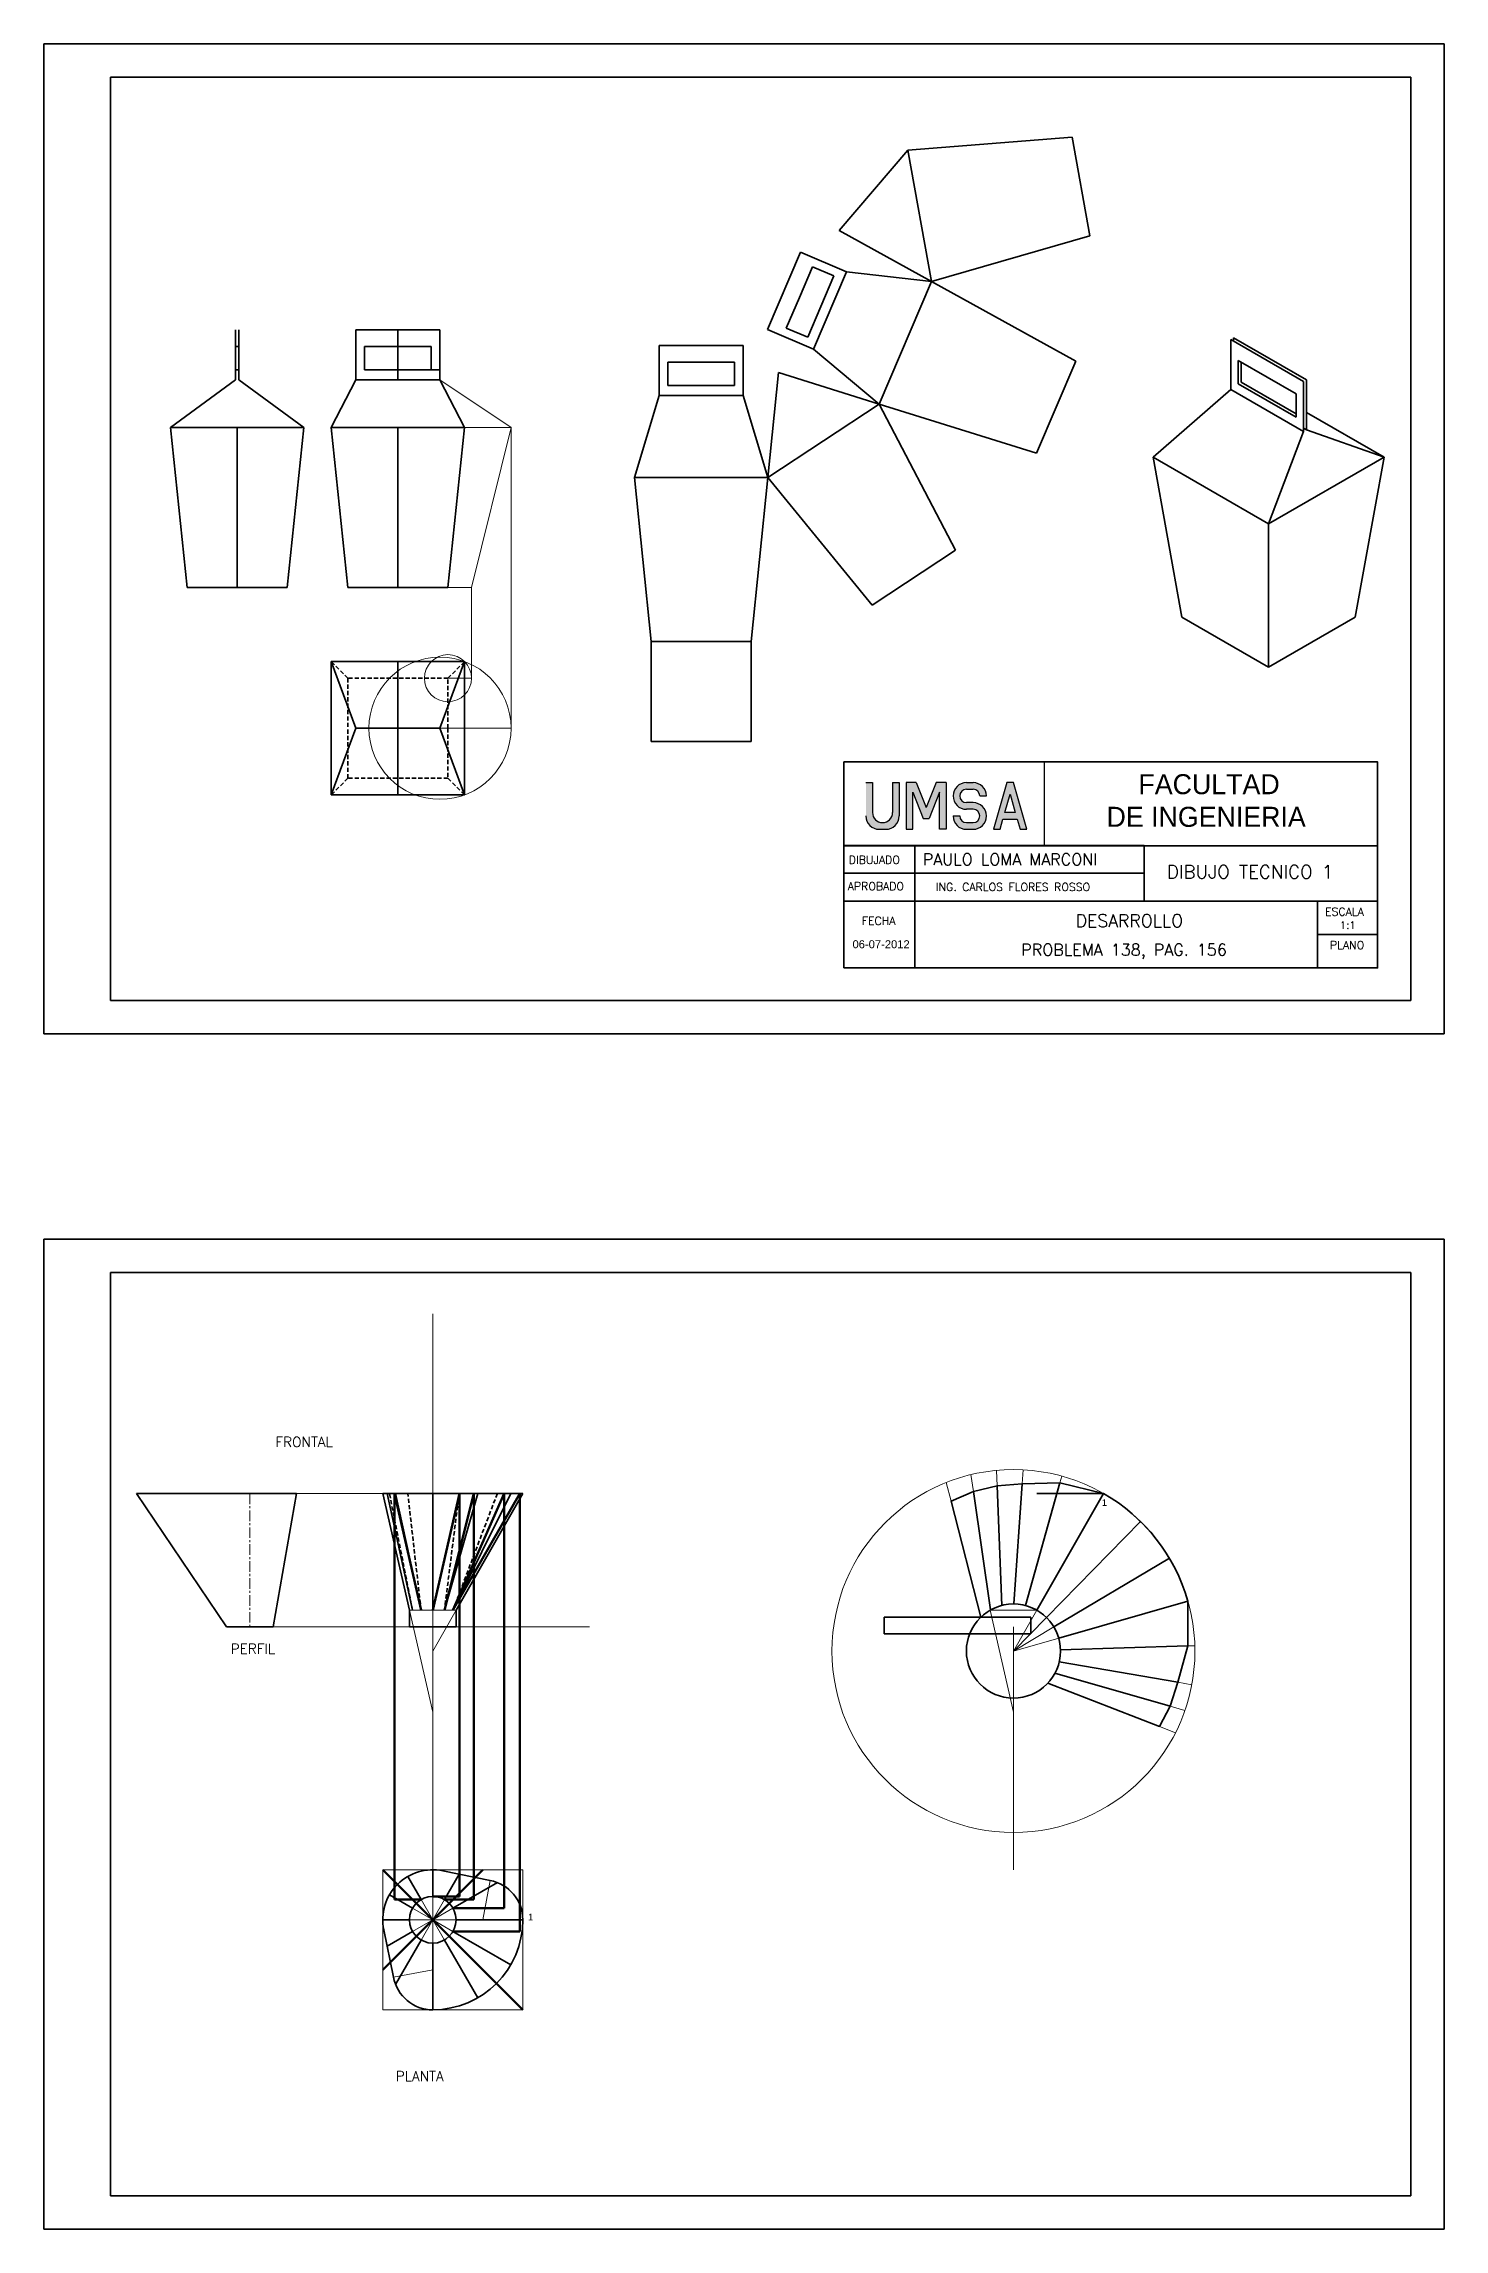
# Model space of a CAD drawing. Header units: millimetres. Extents: x -610 to 6844, y -355 to 774.
# Drawn here: x 5947 to 6367, y -355 to 301 of the extents above; entities that cross this region are included whole.
import ezdxf

# ---------------------------------------------------------------- set-up
doc = ezdxf.new("R2010")
doc.units = ezdxf.units.MM
doc.header["$LTSCALE"] = 0.1
doc.linetypes.add('CENTER', pattern=[50.8, 31.75, -6.35, 6.35, -6.35])
doc.linetypes.add('DASHED', pattern=[19.05, 12.7, -6.35])
for name, color, linetype, lineweight in [('A2', 2, 'Continuous', 30), ('EJES', 1, 'CENTER', 20), ('L1', 2, 'Continuous', 20), ('L2', 4, 'Continuous', 35), ('L3', 210, 'Continuous', 50), ('MARGEN', 5, 'Continuous', 35), ('SEG', 3, 'DASHED', 35), ('T1', 2, 'Continuous', 25), ('TEXT1', 2, 'Continuous', 20), ('TEXT2', 4, 'Continuous', 30)]:
    doc.layers.add(name, color=color, linetype=linetype, lineweight=lineweight)
doc.styles.add('ARIA', font='ARIALUNI.TTF')
doc.styles.add('SIMPLEX', font='simplex.shx')
doc.styles.get("Standard").update_dxf_attribs({"font": 'txt.shx', "height": 1})
doc.styles.add('TEXTO GRUESO', font='ARLRDBD.TTF')

msp = doc.modelspace()

# ---------------------------------------------------------------- hatches: boundary and pattern name
at = {"layer": 'TEXT2'}
h = msp.add_hatch(color=256, dxfattribs=at)
edge = h.paths.add_edge_path()
edge.add_arc((6199.014, 70.022), 3, 180, 360)
edge.add_line((6202.014, 70.022), (6202.014, 79.022))
edge.add_line((6202.014, 79.022), (6204.014, 79.022))
edge.add_line((6204.014, 79.022), (6204.014, 69.022))
edge.add_arc((6200.014, 69.022), 4, 270, 360, ccw=False)
edge.add_line((6200.014, 65.022), (6198.014, 65.022))
edge.add_arc((6198.014, 69.022), 4, 180, 270, ccw=False)
edge.add_line((6194.014, 69.022), (6194.014, 79.022))
edge.add_line((6194.014, 79.022), (6196.014, 79.022))
edge.add_line((6196.014, 79.022), (6196.014, 70.022))
msp.add_hatch(color=256, dxfattribs=at).paths.add_polyline_path([(6211.239, 68.28), (6212.953, 68.28), (6216.096, 76.137), (6216.096, 65.022), (6218.096, 65.022), (6218.096, 79.022), (6215.096, 79.022), (6212.096, 71.522), (6209.096, 79.022), (6206.096, 79.022), (6206.096, 65.022), (6208.096, 65.022), (6208.096, 76.137)])
h = msp.add_hatch(color=256, dxfattribs=at)
edge = h.paths.add_edge_path()
edge.add_line((6224.177, 79.022), (6226.177, 79.022))
edge.add_arc((6226.177, 75.022), 4, 0, 90, ccw=False)
edge.add_line((6230.177, 75.022), (6228.177, 75.022))
edge.add_arc((6226.177, 75.022), 2, 0, 90)
edge.add_line((6226.177, 77.022), (6224.177, 77.022))
edge.add_arc((6224.177, 75.022), 2, 90, 270)
edge.add_line((6224.177, 73.022), (6226.177, 73.022))
edge.add_arc((6226.177, 69.022), 4, -90, 90, ccw=False)
edge.add_line((6226.177, 65.022), (6224.177, 65.022))
edge.add_arc((6224.177, 69.022), 4, 180, 270, ccw=False)
edge.add_line((6220.177, 69.022), (6222.177, 69.022))
edge.add_arc((6224.177, 69.022), 2, 180, 270)
edge.add_line((6224.177, 67.022), (6226.177, 67.022))
edge.add_arc((6226.177, 69.022), 2, 270, 450)
edge.add_line((6226.177, 71.022), (6224.177, 71.022))
edge.add_arc((6224.177, 75.022), 4, 90, 270, ccw=False)
h = msp.add_hatch(color=256, dxfattribs=at)
h.paths.add_polyline_path([(6238.83, 70.022), (6235.687, 70.022), (6237.258, 75.522)], flags=16)
h.paths.add_polyline_path([(6235.116, 68.022), (6239.401, 68.022), (6240.258, 65.022), (6242.258, 65.022), (6238.258, 79.022), (6236.258, 79.022), (6232.258, 65.022), (6234.258, 65.022)])

# ---------------------------------------------------------------- linework, layer by layer
at = {"layer": 'EJES'}
msp.add_line((6009.323, -134.173), (6009.323, -174.173), dxfattribs=at)
at = {"layer": 'L1'}
for p, q in [((6087.621, 185.534), (6066.305, 199.784)), ((6087.621, 185.534), (6073.679, 185.534)), ((6075.75, 137.534), (6087.621, 185.534)), ((6087.621, 95.337), (6087.621, 185.534)), ((6068.679, 137.534), (6075.75, 137.534)), ((6075.75, 110.337), (6075.75, 137.534)), ((6068.679, 110.337), (6075.75, 110.337)), ((6066.305, 95.337), (6087.621, 95.337)), ((6064.138, -80.323), (6064.138, -174.173)), ((6218.137, -130.865), (6219.577, -136.489)), ((6225.533, -128.515), (6226.263, -133.577)), ((6233.188, -127.241), (6233.366, -131.889)), ((6241.196, -127.082), (6240.895, -131.315)), ((6252.773, -128.97), (6252.21, -130.985)), ((6049.138, -134.173), (6023.323, -134.173)), ((6057.138, -169.173), (6064.138, -199.798)), ((6071.138, -169.173), (6057.138, -169.173)), ((6071.138, -169.173), (6064.138, -181.423)), ((6231.273, -169.173), (6238.273, -199.798)), ((6245.273, -169.173), (6231.273, -169.173)), ((6245.273, -169.173), (6238.273, -181.423)), ((6057.138, -174.173), (6016.323, -174.173)), ((6064.138, -247.034), (6064.138, -174.173)), ((6071.138, -174.173), (6071.138, -174.173)), ((6071.138, -174.173), (6111.098, -174.173)), ((6238.273, -181.423), (6248.16, -171.358)), ((6238.273, -247.034), (6238.273, -174.173)), ((6250.396, -174.205), (6238.273, -181.423)), ((6245.273, -174.173), (6245.273, -174.173)), ((6251.834, -177.527), (6238.273, -181.423)), ((6292.67, -179.824), (6290.579, -179.89)), ((6287.567, -190.801), (6291.749, -191.518)), ((6289.688, -199.258), (6285.22, -197.977)), ((6286.852, -205.952), (6282.049, -204.079)), ((6064.138, -247.034), (6049.138, -247.034)), ((6049.138, -247.034), (6049.138, -262.034)), ((6091.138, -247.034), (6064.138, -247.034)), ((6091.138, -262.034), (6091.138, -247.034)), ((6064.138, -262.034), (6064.138, -255.034)), ((6081.335, -250.236), (6079.138, -262.034)), ((6049.138, -262.034), (6049.138, -289.034)), ((6057.138, -262.034), (6071.138, -262.034)), ((6064.138, -262.034), (6058.076, -258.534)), ((6064.138, -262.034), (6058.076, -265.534)), ((6064.138, -262.034), (6060.638, -255.971)), ((6064.138, -262.034), (6060.638, -268.096)), ((6064.138, -262.034), (6067.638, -255.971)), ((6064.138, -262.034), (6070.201, -258.534)), ((6064.138, -262.034), (6064.138, -269.034)), ((6064.138, -262.034), (6067.638, -268.096)), ((6064.138, -262.034), (6070.201, -265.534)), ((6091.138, -289.034), (6091.138, -262.034)), ((6052.341, -279.231), (6064.138, -277.034)), ((6049.138, -289.034), (6064.138, -289.034)), ((6064.138, -289.034), (6091.138, -289.034))]:
    msp.add_line(p, q, dxfattribs=at)
for centre, radius in [((6066.305, 95.337), 21.316), ((6068.679, 110.337), 7.071), ((6238.273, -181.423), 54.42)]:
    msp.add_circle(centre, radius, dxfattribs=at)
at = {"layer": 'L2'}
for p, q in [((6367.469, 300.639), (5947.469, 300.639)), ((5947.469, 300.639), (5947.469, 3.639)), ((6367.469, 3.639), (6367.469, 300.639)), ((6357.469, 290.639), (5967.469, 290.639)), ((5967.469, 290.639), (5967.469, 13.639)), ((6357.469, 13.639), (6357.469, 290.639)), ((6255.869, 272.575), (6206.577, 268.709)), ((6261.227, 243.057), (6255.869, 272.575)), ((6185.987, 244.645), (6206.577, 268.709)), ((6206.577, 268.709), (6213.721, 229.352)), ((6213.718, 229.353), (6185.987, 244.645)), ((6261.227, 243.057), (6213.718, 229.353)), ((6174.448, 238.117), (6164.525, 214.898)), ((6188.241, 232.222), (6174.448, 238.117)), ((6174.084, 224.542), (6178.014, 233.738)), ((6178.014, 233.738), (6184.451, 230.987)), ((6178.318, 209.003), (6188.241, 232.222)), ((6184.451, 230.987), (6180.521, 221.791)), ((6213.721, 229.352), (6188.241, 232.222)), ((6213.721, 229.352), (6188.241, 232.222)), ((6213.721, 229.352), (6188.241, 232.222)), ((6213.721, 229.352), (6188.241, 232.222)), ((6174.084, 224.542), (6170.154, 215.347)), ((6198.001, 192.571), (6213.721, 229.352)), ((6256.988, 205.423), (6213.718, 229.353)), ((6176.591, 212.596), (6180.521, 221.791)), ((6004.961, 214.784), (6004.961, 199.784)), ((6005.961, 214.784), (6005.961, 199.784)), ((6066.305, 214.784), (6041.053, 214.784)), ((6041.053, 214.784), (6041.053, 199.784)), ((6053.679, 209.784), (6043.679, 209.784)), ((6043.679, 209.784), (6043.679, 202.784)), ((6053.679, 214.784), (6053.679, 199.784)), ((6053.679, 209.784), (6063.679, 209.784)), ((6063.679, 209.784), (6063.679, 202.784)), ((6066.305, 199.784), (6066.305, 214.784)), ((6157.244, 210.091), (6131.992, 210.091)), ((6131.992, 210.091), (6131.992, 195.091)), ((6157.244, 195.091), (6157.244, 210.091)), ((6164.525, 214.898), (6178.318, 209.003)), ((6170.154, 215.347), (6176.591, 212.596)), ((6303.421, 196.94), (6303.421, 211.94)), ((6325.29, 199.314), (6303.421, 211.94)), ((6304.287, 211.44), (6304.287, 212.44)), ((6326.156, 199.814), (6304.287, 212.44)), ((6144.618, 205.091), (6134.618, 205.091)), ((6134.618, 205.091), (6134.618, 198.091)), ((6144.618, 205.091), (6154.618, 205.091)), ((6154.618, 205.091), (6154.618, 198.091)), ((6178.318, 209.003), (6198.001, 192.571)), ((6178.318, 209.003), (6198.001, 192.571)), ((6256.988, 205.423), (6245.198, 177.837)), ((6305.695, 205.627), (6305.695, 198.627)), ((6323.016, 195.627), (6305.695, 205.627)), ((6306.561, 205.127), (6306.561, 199.127)), ((6004.961, 199.784), (5985.461, 185.534)), ((6005.961, 199.784), (6025.461, 185.534)), ((6041.053, 199.784), (6033.679, 185.534)), ((6066.305, 199.784), (6041.053, 199.784)), ((6043.679, 202.784), (6053.679, 202.784)), ((6063.679, 202.784), (6053.679, 202.784)), ((6063.679, 202.784), (6066.305, 202.784)), ((6066.305, 199.784), (6073.679, 185.534)), ((6134.618, 198.091), (6144.618, 198.091)), ((6154.618, 198.091), (6144.618, 198.091)), ((6164.617, 170.537), (6167.781, 202.047)), ((6167.781, 202.047), (6198.001, 192.571)), ((6303.508, 196.889), (6280.148, 176.627)), ((6325.29, 184.314), (6303.421, 196.94)), ((6323.016, 188.627), (6305.695, 198.627)), ((6323.016, 189.627), (6306.561, 199.127)), ((6325.29, 184.314), (6325.29, 199.314)), ((6326.156, 184.814), (6326.156, 199.814)), ((6131.992, 195.091), (6124.618, 170.534)), ((6131.992, 195.091), (6157.244, 195.091)), ((6164.618, 170.534), (6157.244, 195.091)), ((6164.618, 170.534), (6157.244, 195.091)), ((6164.618, 170.534), (6157.244, 195.091)), ((6164.618, 170.534), (6157.244, 195.091)), ((6198.001, 192.571), (6164.618, 170.534)), ((6220.927, 148.764), (6198.001, 192.571)), ((6245.198, 177.837), (6198.001, 192.571)), ((6323.016, 195.627), (6323.016, 188.627)), ((6025.461, 185.534), (5985.461, 185.534)), ((5985.461, 185.534), (5990.461, 137.534)), ((5985.461, 185.534), (6025.461, 185.534)), ((5985.461, 185.534), (5990.461, 137.534)), ((6005.461, 185.534), (6005.461, 137.534)), ((6025.461, 185.534), (6020.461, 137.534)), ((6073.679, 185.534), (6033.679, 185.534)), ((6033.679, 185.534), (6038.679, 137.534)), ((6033.679, 185.534), (6073.679, 185.534)), ((6033.679, 185.534), (6038.679, 137.534)), ((6053.679, 185.534), (6053.679, 137.534)), ((6073.679, 185.534), (6068.679, 137.534)), ((6325.29, 184.314), (6314.789, 156.627)), ((6326.156, 184.814), (6325.29, 185.314)), ((6349.43, 176.627), (6326.156, 190.065)), ((6326.156, 184.814), (6349.43, 176.627)), ((6124.618, 170.534), (6164.618, 170.534)), ((6129.618, 121.344), (6124.618, 170.534)), ((6159.618, 121.344), (6164.617, 170.537)), ((6195.89, 132.236), (6164.617, 170.537)), ((6280.148, 176.627), (6314.789, 156.627)), ((6288.808, 128.627), (6280.148, 176.627)), ((6314.789, 156.627), (6349.43, 176.627)), ((6340.769, 128.627), (6349.43, 176.627)), ((6314.789, 113.627), (6314.789, 156.627)), ((6195.89, 132.236), (6220.927, 148.764)), ((5990.461, 137.534), (6020.461, 137.534)), ((6020.461, 137.534), (5990.461, 137.534)), ((6038.679, 137.534), (6068.679, 137.534)), ((6068.679, 137.534), (6038.679, 137.534)), ((6314.789, 113.627), (6288.808, 128.627)), ((6340.769, 128.627), (6314.789, 113.627)), ((6159.618, 121.344), (6129.618, 121.344)), ((6159.618, 121.344), (6129.618, 121.344)), ((6129.618, 121.344), (6129.618, 106.344)), ((6159.618, 106.344), (6159.618, 121.344)), ((6033.679, 115.337), (6073.679, 115.337)), ((6033.679, 75.337), (6033.679, 115.337)), ((6033.679, 115.337), (6041.053, 95.337)), ((6053.679, 115.337), (6053.679, 75.337)), ((6073.679, 115.337), (6066.305, 95.337)), ((6073.679, 115.337), (6073.679, 75.337)), ((6129.618, 91.344), (6129.618, 106.344)), ((6159.618, 106.344), (6159.618, 91.344)), ((6041.053, 95.337), (6033.679, 75.337)), ((6066.305, 95.337), (6041.053, 95.337)), ((6053.679, 95.337), (6066.305, 95.337)), ((6073.679, 75.337), (6066.305, 95.337)), ((6159.618, 91.344), (6129.618, 91.344)), ((6073.679, 75.337), (6033.679, 75.337)), ((5967.469, 13.639), (6357.469, 13.639)), ((5947.469, 3.639), (6367.469, 3.639)), ((6367.469, -57.854), (5947.469, -57.854)), ((5947.469, -57.854), (5947.469, -354.854)), ((6367.469, -354.854), (6367.469, -57.854)), ((6357.469, -67.854), (5967.469, -67.854)), ((5967.469, -67.854), (5967.469, -344.854)), ((6357.469, -344.854), (6357.469, -67.854)), ((6252.21, -130.985), (6240.895, -131.315)), ((6241.926, -167.795), (6252.21, -130.985)), ((6252.21, -130.985), (6265.273, -134.173)), ((6002.323, -174.173), (5975.323, -134.173)), ((6023.323, -134.173), (5975.323, -134.173)), ((6016.323, -174.173), (6023.323, -134.173)), ((6057.138, -134.173), (6049.138, -134.173)), ((6057.138, -169.173), (6049.138, -134.173)), ((6058.076, -169.173), (6050.444, -134.173)), ((6060.638, -169.173), (6052.959, -134.173)), ((6071.138, -134.173), (6057.138, -134.173)), ((6064.138, -169.173), (6064.138, -134.173)), ((6067.638, -169.173), (6077.638, -134.173)), ((6070.201, -169.173), (6087.521, -134.173)), ((6071.138, -134.173), (6091.138, -134.173)), ((6071.138, -169.173), (6091.138, -134.173)), ((6219.577, -136.489), (6226.263, -133.577)), ((6228.479, -171.268), (6219.577, -136.489)), ((6226.263, -133.577), (6233.366, -131.889)), ((6231.386, -169.11), (6226.263, -133.577)), ((6233.366, -131.889), (6240.895, -131.315)), ((6234.746, -167.762), (6233.366, -131.889)), ((6238.338, -167.314), (6240.895, -131.315)), ((6245.273, -134.173), (6265.273, -134.173)), ((6265.273, -134.173), (6245.273, -169.173)), ((6276.42, -142.611), (6248.16, -171.358)), ((6285.049, -153.61), (6250.396, -174.205)), ((6057.138, -174.173), (6057.138, -169.173)), ((6071.138, -174.173), (6071.138, -169.173)), ((6290.591, -166.444), (6251.834, -177.527)), ((6290.579, -179.89), (6290.579, -166.448)), ((6016.323, -174.173), (6002.323, -174.173)), ((6057.138, -174.173), (6064.138, -174.173)), ((6071.138, -174.173), (6064.138, -174.173)), ((6199.499, -171.268), (6199.499, -176.268)), ((6243.479, -171.268), (6199.499, -171.268)), ((6199.499, -176.268), (6243.479, -176.268)), ((6243.479, -176.268), (6243.479, -171.268)), ((6252.379, -181.106), (6290.579, -179.89)), ((6290.579, -179.89), (6287.567, -190.801)), ((6250.708, -188.089), (6285.22, -197.977)), ((6251.995, -184.705), (6287.567, -190.801)), ((6248.603, -191.034), (6282.049, -204.079)), ((6285.22, -197.977), (6287.567, -190.801)), ((6282.049, -204.079), (6285.22, -197.977)), ((6060.638, -255.971), (6056.638, -249.043)), ((6064.138, -255.034), (6064.138, -247.034)), ((6067.14, -247.337), (6081.335, -250.236)), ((6067.638, -255.971), (6072.045, -248.339)), ((6058.076, -258.534), (6051.148, -254.534)), ((6070.201, -258.534), (6083.501, -250.855)), ((6057.138, -262.034), (6049.138, -262.034)), ((6071.138, -262.034), (6091.138, -262.034)), ((6049.442, -265.035), (6052.341, -279.231)), ((6058.076, -265.534), (6050.444, -269.94)), ((6060.638, -268.096), (6052.959, -281.396)), ((6067.638, -268.096), (6077.638, -285.416)), ((6070.201, -265.534), (6087.521, -275.534)), ((6064.138, -269.034), (6064.138, -289.034)), ((5967.469, -344.854), (6357.469, -344.854)), ((5947.469, -354.854), (6367.469, -354.854))]:
    msp.add_line(p, q, dxfattribs=at)
for centre, radius in [((6238.273, -181.423), 14.109), ((6064.138, -262.034), 7)]:
    msp.add_circle(centre, radius, dxfattribs=at)
for centre, radius, start, end in [((6238.273, -181.427), 54.421, 15.980179, 60.257784), ((6064.138, -262.034), 15, 78.456002, 191.543998), ((6079.138, -262.034), 12, 0, 79.449902), ((6064.138, -262.034), 27, 270, 360), ((6064.138, -277.034), 12, 190.550098, 270)]:
    msp.add_arc(centre, radius, start, end, dxfattribs=at)
at = {"layer": 'L3'}
for p, q in [((6052.638, -255.971), (6052.638, -134.173)), ((6052.638, -134.173), (6060.638, -169.173)), ((6072.138, -134.173), (6064.138, -169.173)), ((6076.452, -134.173), (6067.638, -169.173)), ((6090.201, -134.173), (6070.201, -169.173)), ((6085.558, -134.173), (6070.201, -169.173)), ((6072.138, -255.034), (6072.138, -134.173)), ((6076.452, -255.971), (6076.452, -134.173)), ((6085.558, -258.534), (6085.558, -134.173)), ((6090.201, -265.534), (6090.201, -134.173)), ((6064.138, -262.034), (6049.138, -247.034)), ((6064.138, -262.034), (6079.138, -247.034)), ((6064.138, -255.034), (6072.138, -255.034)), ((6064.138, -262.034), (6049.138, -277.034)), ((6060.638, -255.971), (6052.638, -255.971)), ((6064.138, -262.034), (6091.138, -289.034)), ((6067.638, -255.971), (6076.452, -255.971)), ((6070.201, -258.534), (6085.558, -258.534)), ((6070.201, -265.534), (6090.201, -265.534))]:
    msp.add_line(p, q, dxfattribs=at)
at = {"layer": 'MARGEN'}
for p, q in [((6187.456, 60.153), (6277.477, 60.153)), ((6187.456, 60.095), (6347.456, 60.095)), ((6208.675, 60.153), (6208.675, 23.453)), ((6277.477, 60.153), (6277.477, 43.453)), ((6187.456, 51.853), (6277.477, 51.853)), ((6187.456, 43.453), (6347.456, 43.453)), ((6329.456, 43.453), (6329.456, 23.453)), ((6329.456, 33.453), (6347.456, 33.453))]:
    msp.add_line(p, q, dxfattribs=at)
msp.add_lwpolyline([(6187.456, 23.453), (6347.456, 23.453), (6347.456, 85.212), (6187.456, 85.212)], close=True, dxfattribs=at)
at = {"layer": 'SEG'}
for p, q in [((6004.961, 209.784), (6005.961, 209.784)), ((6004.961, 202.784), (6005.961, 202.784)), ((6038.679, 110.337), (6033.679, 115.337)), ((6068.679, 110.337), (6073.679, 115.337)), ((6068.679, 110.337), (6038.679, 110.337)), ((6038.679, 110.337), (6038.679, 95.337)), ((6068.679, 95.337), (6068.679, 110.337)), ((6038.679, 80.337), (6038.679, 95.337)), ((6068.679, 95.337), (6068.679, 80.337)), ((6038.679, 80.337), (6033.679, 75.337)), ((6068.679, 80.337), (6038.679, 80.337)), ((6068.679, 80.337), (6073.679, 75.337)), ((6058.076, -169.173), (6051.148, -134.173)), ((6060.638, -169.173), (6056.638, -134.173)), ((6072.045, -134.173), (6067.638, -169.173)), ((6070.201, -169.173), (6083.501, -134.173))]:
    msp.add_line(p, q, dxfattribs=at)
at = {"layer": 'TEXT2'}
for p, q in [((6194.014, 79.022), (6196.014, 79.022)), ((6196.014, 79.022), (6196.014, 70.022)), ((6202.014, 79.022), (6204.014, 79.022)), ((6202.014, 79.022), (6202.014, 70.022)), ((6204.014, 79.022), (6204.014, 69.022)), ((6206.096, 79.022), (6206.096, 65.022)), ((6209.096, 79.022), (6206.096, 79.022)), ((6209.096, 79.022), (6212.096, 71.522)), ((6215.096, 79.022), (6212.096, 71.522)), ((6218.096, 79.022), (6215.096, 79.022)), ((6218.096, 79.022), (6218.096, 65.022)), ((6224.177, 79.022), (6226.177, 79.022)), ((6247.456, 85.095), (6247.456, 60.095)), ((6208.096, 65.022), (6208.096, 76.137)), ((6208.096, 76.137), (6211.239, 68.28)), ((6216.096, 76.137), (6212.953, 68.28)), ((6216.096, 65.022), (6216.096, 76.137)), ((6224.177, 77.022), (6226.177, 77.022)), ((6226.177, 73.022), (6224.177, 73.022)), ((6228.177, 75.022), (6230.177, 75.022)), ((6235.687, 70.022), (6237.258, 75.522)), ((6237.258, 75.522), (6238.83, 70.022)), ((6211.239, 68.28), (6212.953, 68.28)), ((6220.177, 69.022), (6222.177, 69.022)), ((6226.177, 71.022), (6224.177, 71.022)), ((6224.177, 67.022), (6226.177, 67.022)), ((6234.258, 65.022), (6235.116, 68.022)), ((6235.116, 68.022), (6239.401, 68.022)), ((6238.83, 70.022), (6235.687, 70.022)), ((6239.401, 68.022), (6240.258, 65.022)), ((6198.014, 65.022), (6200.014, 65.022)), ((6206.096, 65.022), (6208.096, 65.022)), ((6218.096, 65.022), (6216.096, 65.022)), ((6224.177, 65.022), (6226.177, 65.022)), ((6240.258, 65.022), (6242.258, 65.022))]:
    msp.add_line(p, q, dxfattribs=at)
msp.add_lwpolyline([(6242.258, 65.022), (6238.258, 79.022), (6236.258, 79.022), (6232.258, 65.022), (6234.258, 65.022)], dxfattribs=at)
for centre, radius, start, end in [((6224.177, 75.022), 4, 90, 270), ((6226.177, 75.022), 4, 0, 90), ((6224.177, 75.022), 2, 90, 270), ((6226.177, 75.022), 2, 0, 90), ((6226.177, 69.022), 4, 270, 90), ((6198.014, 69.022), 4, 180, 270), ((6199.014, 70.022), 3, 180, 0), ((6200.014, 69.022), 4, 270, 0), ((6224.177, 69.022), 4, 180, 270), ((6224.177, 69.022), 2, 180, 270), ((6226.177, 69.022), 2, 270, 90)]:
    msp.add_arc(centre, radius, start, end, dxfattribs=at)

# ---------------------------------------------------------------- texts
at = {"layer": 'A2', "style": 'SIMPLEX'}
for s, height, p in [('DESARROLLO', 3.8, (6256.913, 35.712)), ('PROBLEMA 138, PAG. 156', 3.5, (6240.612, 27.151))]:
    msp.add_text(s, height=height, dxfattribs=at).set_placement(p)
at = {"layer": 'L2', "insert": (6190.012, 31.753), "char_height": 2.4, "width": 11.65285, "attachment_point": 1, "style": 'ARIA'}
msp.add_mtext('06-07-2012', dxfattribs=at)
at = {"layer": 'L3', "style": 'ARIA'}
for p in [(6264.779, -137.881), (6092.719, -262.184)]:
    msp.add_text('1', height=1.974, dxfattribs=at).set_placement(p)
at = {"layer": 'T1', "insert": (6208.675, 57.75), "char_height": 3.5, "attachment_point": 1, "style": 'SIMPLEX'}
msp.add_mtext_dynamic_manual_height_columns(' PAULO LOMA MARCONI', width=68.80213, gutter_width=17.5, heights=[0], dxfattribs=at)
at = {"layer": 'T1', "linetype": 'ByBlock', "char_height": 3, "attachment_point": 1}
for s, insert, width in [('FRONTAL', (6016.931, -117.212), 1.13686837721616e-13), ('PERFIL', (6003.517, -179.265), 23.07974), ('PLANTA', (6053.012, -307.407), 19.78089)]:
    msp.add_mtext(s, dxfattribs=dict(at, insert=insert, width=width))
at = {"layer": 'TEXT1', "style": 'SIMPLEX'}
for s, height, p in [('DIBUJADO', 2.4, (6188.892, 54.667)), ('APROBADO', 2.4, (6188.578, 46.759)), ('ING. CARLOS FLORES ROSSO', 2.4, (6214.986, 46.534)), ('ESCALA', 2.4, (6331.708, 39.115)), ('FECHA', 2.4, (6192.819, 36.37)), ('1:1', 2.2, (6336.147, 35.197)), ('PLANO', 2.4, (6333.18, 29.103))]:
    msp.add_text(s, height=height, dxfattribs=at).set_placement(p)
at = {"layer": 'TEXT2'}
for s, height, style, p in [('FACULTAD', 6, 'TEXTO GRUESO', (6275.759, 75.556)), ('DE INGENIERIA', 6, 'TEXTO GRUESO', (6266.189, 65.774)), ('DIBUJO TECNICO 1', 4, 'SIMPLEX', (6284.29, 50.255))]:
    msp.add_text(s, height=height, dxfattribs=dict(at, style=style)).set_placement(p)

doc.saveas('drawing.dxf')
